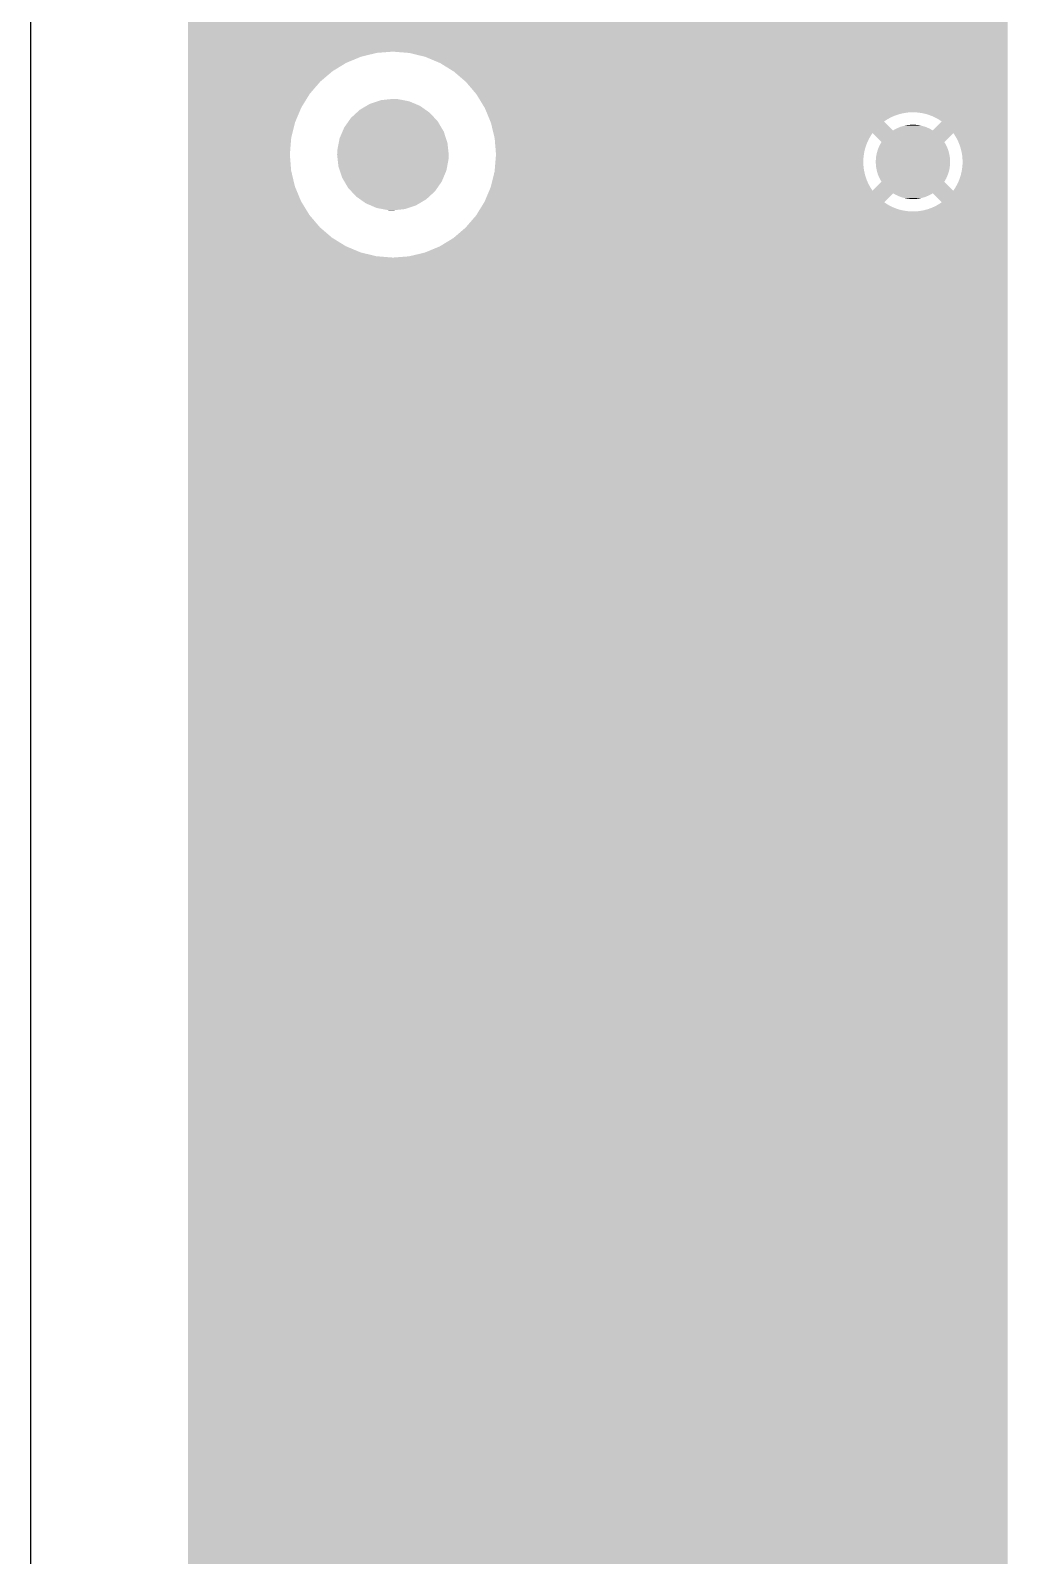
# Model space of a CAD drawing. Extents: x 295 to 953, y 10 to 290.
# Drawn here: x 580.48 to 596.23, y 174.52 to 199.12 of the extents above; entities that cross this region are included whole.
import ezdxf

# ---------------------------------------------------------------- set-up
doc = ezdxf.new("R2010")
doc.units = 0
doc.header["$LTSCALE"] = 5
doc.header["$MEASUREMENT"] = 0
doc.layers.add('FROMC1', color=7, linetype='CONTINUOUS')

msp = doc.modelspace()

# ---------------------------------------------------------------- linework, layer by layer
at = {"layer": 'FROMC1'}
msp.add_line((580.478, 263.995), (580.478, 75.999), dxfattribs=at)
msp.add_line((580.478, 263.995), (580.478, 75.999), dxfattribs=at)
for points in [[(583.018, 198.778), (583.018, 200.454), (596.226, 198.778), (596.226, 200.454)], [(583.018, 198.758), (583.018, 198.778), (586.061, 198.758), (586.32, 198.778)], [(583.018, 198.697), (583.018, 198.758), (585.808, 198.697), (586.061, 198.758)], [(586.589, 198.756), (586.32, 198.778), (596.226, 198.756), (596.226, 198.778)], [(586.841, 198.694), (586.589, 198.756), (596.226, 198.694), (596.226, 198.756)], [(583.018, 198.598), (583.018, 198.697), (585.568, 198.598), (585.808, 198.697)], [(583.018, 198.463), (583.018, 198.598), (585.347, 198.463), (585.568, 198.598)], [(587.08, 198.594), (586.841, 198.694), (596.226, 198.594), (596.226, 198.694)], [(587.301, 198.457), (587.08, 198.594), (596.226, 198.457), (596.226, 198.594)], [(583.018, 198.295), (583.018, 198.463), (585.149, 198.295), (585.347, 198.463)], [(583.018, 198.098), (583.018, 198.295), (584.979, 198.098), (585.149, 198.295)], [(587.498, 198.288), (587.301, 198.457), (596.226, 198.288), (596.226, 198.457)], [(587.666, 198.09), (587.498, 198.288), (596.226, 198.09), (596.226, 198.288)], [(583.018, 197.877), (583.018, 198.098), (584.843, 197.877), (584.979, 198.098)], [(586.291, 198.013), (586.32, 198.016), (586.393, 198.013), (586.32, 198.016)], [(587.801, 197.868), (587.666, 198.09), (596.226, 197.868), (596.226, 198.09)], [(583.018, 197.638), (583.018, 197.877), (584.742, 197.638), (584.843, 197.877)], [(585.644, 197.71), (585.734, 197.793), (586.989, 197.71), (586.912, 197.793)], [(585.734, 197.793), (585.784, 197.839), (586.912, 197.793), (586.847, 197.839)], [(585.784, 197.839), (585.892, 197.903), (586.847, 197.839), (586.756, 197.903)], [(585.892, 197.903), (585.948, 197.936), (586.756, 197.903), (586.678, 197.936)], [(585.948, 197.936), (586.074, 197.977), (586.678, 197.936), (586.581, 197.977)], [(586.074, 197.977), (586.13, 197.996), (586.581, 197.977), (586.484, 197.996)], [(586.13, 197.996), (586.291, 198.013), (586.484, 197.996), (586.393, 198.013)], [(587.829, 197.8), (587.801, 197.868), (596.226, 197.8), (596.226, 197.868)], [(587.831, 197.797), (587.829, 197.8), (594.627, 197.797), (594.684, 197.8)], [(587.834, 197.789), (587.831, 197.797), (594.571, 197.789), (594.627, 197.797)], [(587.838, 197.778), (587.834, 197.789), (594.515, 197.778), (594.571, 197.789)], [(587.845, 197.763), (587.838, 197.778), (594.46, 197.763), (594.515, 197.778)], [(594.741, 197.799), (594.684, 197.8), (596.226, 197.799), (596.226, 197.8)], [(594.798, 197.794), (594.741, 197.799), (596.226, 197.794), (596.226, 197.799)], [(594.854, 197.785), (594.798, 197.794), (596.226, 197.785), (596.226, 197.794)], [(594.91, 197.773), (594.854, 197.785), (596.226, 197.773), (596.226, 197.785)], [(594.964, 197.756), (594.91, 197.773), (596.226, 197.756), (596.226, 197.773)], [(583.018, 197.386), (583.018, 197.638), (584.68, 197.386), (584.742, 197.638)], [(585.506, 197.488), (585.534, 197.554), (587.139, 197.488), (587.1, 197.554)], [(585.534, 197.554), (585.603, 197.652), (587.1, 197.554), (587.042, 197.652)], [(585.603, 197.652), (585.644, 197.71), (587.042, 197.652), (586.989, 197.71)], [(587.852, 197.744), (587.845, 197.763), (594.406, 197.744), (594.46, 197.763)], [(587.862, 197.721), (587.852, 197.744), (594.354, 197.721), (594.406, 197.744)], [(587.873, 197.694), (587.862, 197.721), (594.303, 197.694), (594.354, 197.721)], [(587.885, 197.664), (587.873, 197.694), (594.255, 197.664), (594.303, 197.694)], [(587.89, 197.651), (587.885, 197.664), (594.237, 197.651), (594.255, 197.664)], [(587.9, 197.628), (587.89, 197.651), (594.26, 197.628), (594.237, 197.651)], [(587.929, 197.507), (587.9, 197.628), (594.381, 197.507), (594.26, 197.628)], [(594.382, 197.507), (594.41, 197.524), (595.022, 197.507), (594.992, 197.524)], [(594.41, 197.524), (594.425, 197.531), (594.992, 197.524), (594.979, 197.531)], [(594.425, 197.531), (594.454, 197.546), (594.979, 197.531), (594.948, 197.546)], [(594.454, 197.546), (594.47, 197.552), (594.948, 197.546), (594.934, 197.552)], [(594.47, 197.552), (594.5, 197.565), (594.934, 197.552), (594.902, 197.565)], [(594.5, 197.565), (594.517, 197.57), (594.902, 197.565), (594.888, 197.57)], [(594.517, 197.57), (594.547, 197.579), (594.888, 197.57), (594.854, 197.579)], [(594.547, 197.579), (594.565, 197.583), (594.854, 197.579), (594.84, 197.583)], [(594.565, 197.583), (594.595, 197.59), (594.84, 197.583), (594.805, 197.59)], [(594.595, 197.59), (594.614, 197.593), (594.805, 197.59), (594.792, 197.593)], [(594.614, 197.593), (594.644, 197.597), (594.792, 197.593), (594.755, 197.597)], [(594.644, 197.597), (594.668, 197.598), (594.755, 197.597), (594.743, 197.598)], [(594.668, 197.598), (594.694, 197.599), (594.743, 197.598), (594.694, 197.599)], [(595.017, 197.735), (594.964, 197.756), (596.226, 197.735), (596.226, 197.756)], [(595.069, 197.711), (595.017, 197.735), (596.226, 197.711), (596.226, 197.735)], [(595.022, 197.507), (595.166, 197.651), (596.226, 197.507), (596.226, 197.651)], [(595.119, 197.683), (595.069, 197.711), (596.226, 197.683), (596.226, 197.711)], [(595.166, 197.651), (595.119, 197.683), (596.226, 197.651), (596.226, 197.683)], [(583.018, 197.117), (583.018, 197.386), (584.658, 197.117), (584.68, 197.386)], [(585.423, 197.19), (585.446, 197.307), (587.211, 197.19), (587.198, 197.307)], [(585.446, 197.307), (585.459, 197.378), (587.198, 197.307), (587.175, 197.378)], [(585.459, 197.378), (585.506, 197.488), (587.175, 197.378), (587.139, 197.488)], [(587.939, 197.465), (587.929, 197.507), (596.226, 197.465), (596.226, 197.507)], [(587.929, 197.507), (587.929, 197.507), (594.382, 197.507), (594.381, 197.507)], [(587.951, 197.417), (587.939, 197.465), (594.019, 197.417), (594.05, 197.465)], [(587.96, 197.376), (587.951, 197.417), (593.995, 197.376), (594.019, 197.417)], [(587.961, 197.367), (587.96, 197.376), (593.991, 197.367), (593.995, 197.376)], [(587.965, 197.316), (587.961, 197.367), (593.966, 197.316), (593.991, 197.367)], [(587.969, 197.263), (587.965, 197.316), (593.946, 197.263), (593.966, 197.316)], [(594.195, 197.32), (594.05, 197.465), (595.208, 197.32), (595.353, 197.465)], [(594.153, 197.24), (594.17, 197.277), (595.251, 197.24), (595.233, 197.277)], [(594.17, 197.277), (594.174, 197.284), (595.233, 197.277), (595.229, 197.284)], [(594.174, 197.284), (594.195, 197.32), (595.229, 197.284), (595.208, 197.32)], [(595.375, 197.432), (595.353, 197.465), (596.226, 197.432), (596.226, 197.465)], [(595.404, 197.383), (595.375, 197.432), (596.226, 197.383), (596.226, 197.432)], [(595.43, 197.332), (595.404, 197.383), (596.226, 197.332), (596.226, 197.383)], [(595.451, 197.279), (595.43, 197.332), (596.226, 197.279), (596.226, 197.332)], [(595.469, 197.225), (595.451, 197.279), (596.226, 197.225), (596.226, 197.279)], [(583.018, 196.858), (583.018, 197.117), (584.679, 196.858), (584.658, 197.117)], [(585.42, 197.117), (585.423, 197.19), (587.219, 197.117), (587.211, 197.19)], [(585.428, 197.043), (585.42, 197.117), (587.216, 197.043), (587.219, 197.117)], [(585.441, 196.927), (585.428, 197.043), (587.194, 196.927), (587.216, 197.043)], [(587.974, 197.208), (587.969, 197.263), (593.929, 197.208), (593.946, 197.263)], [(587.97, 196.982), (587.974, 197.039), (593.902, 196.982), (593.902, 197.039)], [(587.978, 197.153), (587.974, 197.208), (593.916, 197.153), (593.929, 197.208)], [(587.974, 197.039), (587.979, 197.096), (593.902, 197.039), (593.907, 197.096)], [(587.981, 197.117), (587.978, 197.153), (593.911, 197.117), (593.916, 197.153)], [(587.979, 197.096), (587.981, 197.117), (593.907, 197.096), (593.911, 197.117)], [(594.102, 197), (594.104, 197.041), (595.301, 197), (595.299, 197.041)], [(594.104, 197.049), (594.109, 197.09), (595.299, 197.049), (595.294, 197.09)], [(594.104, 197.041), (594.104, 197.049), (595.299, 197.041), (595.299, 197.049)], [(594.109, 197.09), (594.111, 197.098), (595.294, 197.09), (595.293, 197.098)], [(594.111, 197.098), (594.118, 197.139), (595.293, 197.098), (595.284, 197.139)], [(594.118, 197.139), (594.121, 197.147), (595.284, 197.139), (595.283, 197.147)], [(594.121, 197.147), (594.132, 197.186), (595.283, 197.147), (595.271, 197.186)], [(594.132, 197.186), (594.135, 197.194), (595.271, 197.186), (595.269, 197.194)], [(594.135, 197.194), (594.149, 197.233), (595.269, 197.194), (595.254, 197.233)], [(594.149, 197.233), (594.153, 197.24), (595.254, 197.233), (595.251, 197.24)], [(595.483, 197.17), (595.469, 197.225), (596.226, 197.17), (596.226, 197.225)], [(595.494, 197.114), (595.483, 197.17), (596.226, 197.114), (596.226, 197.17)], [(595.5, 197.057), (595.494, 197.114), (596.226, 197.057), (596.226, 197.114)], [(595.502, 197), (595.5, 197.057), (596.226, 197), (596.226, 197.057)], [(583.018, 196.605), (583.018, 196.858), (584.739, 196.605), (584.679, 196.858)], [(585.464, 196.856), (585.441, 196.927), (587.18, 196.856), (587.194, 196.927)], [(585.501, 196.746), (585.464, 196.856), (587.133, 196.746), (587.18, 196.856)], [(587.937, 196.758), (587.95, 196.813), (593.939, 196.758), (593.924, 196.813)], [(587.95, 196.813), (587.959, 196.848), (593.924, 196.813), (593.917, 196.848)], [(587.959, 196.848), (587.96, 196.869), (593.917, 196.848), (593.912, 196.869)], [(587.96, 196.869), (587.965, 196.926), (593.912, 196.869), (593.905, 196.926)], [(587.965, 196.926), (587.97, 196.982), (593.905, 196.926), (593.902, 196.982)], [(594.104, 196.959), (594.102, 197), (595.3, 196.959), (595.301, 197)], [(594.104, 196.951), (594.104, 196.959), (595.299, 196.951), (595.3, 196.959)], [(594.109, 196.91), (594.104, 196.951), (595.294, 196.91), (595.299, 196.951)], [(594.11, 196.902), (594.109, 196.91), (595.293, 196.902), (595.294, 196.91)], [(594.119, 196.861), (594.11, 196.902), (595.285, 196.861), (595.293, 196.902)], [(594.12, 196.853), (594.119, 196.861), (595.283, 196.853), (595.285, 196.861)], [(594.132, 196.814), (594.12, 196.853), (595.271, 196.814), (595.283, 196.853)], [(594.134, 196.806), (594.132, 196.814), (595.268, 196.806), (595.271, 196.814)], [(594.149, 196.767), (594.134, 196.806), (595.254, 196.767), (595.268, 196.806)], [(595.457, 196.737), (595.474, 196.792), (596.226, 196.737), (596.226, 196.792)], [(595.474, 196.792), (595.487, 196.847), (596.226, 196.792), (596.226, 196.847)], [(595.487, 196.847), (595.496, 196.904), (596.226, 196.847), (596.226, 196.904)], [(595.496, 196.904), (595.501, 196.961), (596.226, 196.904), (596.226, 196.961)], [(595.501, 196.961), (595.502, 197), (596.226, 196.961), (596.226, 197)], [(583.018, 196.365), (583.018, 196.605), (584.838, 196.365), (584.739, 196.605)], [(585.539, 196.68), (585.501, 196.746), (587.105, 196.68), (587.133, 196.746)], [(585.597, 196.581), (585.539, 196.68), (587.036, 196.581), (587.105, 196.68)], [(585.65, 196.524), (585.597, 196.581), (586.996, 196.524), (587.036, 196.581)], [(587.872, 196.535), (587.879, 196.553), (594.05, 196.535), (594.038, 196.553)], [(587.879, 196.553), (587.897, 196.596), (594.038, 196.553), (594.011, 196.596)], [(587.897, 196.596), (587.898, 196.602), (594.011, 196.596), (594.008, 196.602)], [(587.898, 196.602), (587.911, 196.652), (594.008, 196.602), (593.981, 196.652)], [(587.911, 196.652), (587.924, 196.705), (593.981, 196.652), (593.958, 196.705)], [(587.924, 196.705), (587.937, 196.758), (593.958, 196.705), (593.939, 196.758)], [(594.05, 196.535), (594.195, 196.68), (595.353, 196.535), (595.208, 196.68)], [(594.152, 196.76), (594.149, 196.767), (595.251, 196.76), (595.254, 196.767)], [(594.17, 196.723), (594.152, 196.76), (595.233, 196.723), (595.251, 196.76)], [(594.174, 196.716), (594.17, 196.723), (595.229, 196.716), (595.233, 196.723)], [(594.195, 196.68), (594.174, 196.716), (595.208, 196.68), (595.229, 196.716)], [(595.353, 196.535), (595.384, 196.583), (596.226, 196.535), (596.226, 196.583)], [(595.384, 196.583), (595.412, 196.633), (596.226, 196.583), (596.226, 196.633)], [(595.412, 196.633), (595.437, 196.684), (596.226, 196.633), (596.226, 196.684)], [(595.437, 196.684), (595.457, 196.737), (596.226, 196.684), (596.226, 196.737)], [(583.018, 196.144), (583.018, 196.365), (584.973, 196.144), (584.838, 196.365)], [(585.727, 196.441), (585.65, 196.524), (586.905, 196.441), (586.996, 196.524)], [(585.792, 196.395), (585.727, 196.441), (586.855, 196.395), (586.905, 196.441)], [(585.883, 196.331), (585.792, 196.395), (586.747, 196.331), (586.855, 196.395)], [(585.961, 196.298), (585.883, 196.331), (586.691, 196.298), (586.747, 196.331)], [(586.058, 196.256), (585.961, 196.298), (586.565, 196.256), (586.691, 196.298)], [(587.755, 196.289), (587.772, 196.317), (594.334, 196.289), (594.285, 196.317)], [(587.772, 196.317), (587.792, 196.349), (594.285, 196.317), (594.237, 196.349)], [(587.792, 196.349), (587.796, 196.356), (594.237, 196.349), (594.245, 196.356)], [(587.796, 196.356), (587.854, 196.493), (594.245, 196.356), (594.381, 196.493)], [(587.854, 196.493), (587.872, 196.535), (596.226, 196.493), (596.226, 196.535)], [(587.854, 196.493), (587.854, 196.493), (594.381, 196.493), (594.382, 196.493)], [(594.411, 196.476), (594.382, 196.493), (594.993, 196.476), (595.022, 196.493)], [(594.424, 196.469), (594.411, 196.476), (594.978, 196.469), (594.993, 196.476)], [(594.455, 196.454), (594.424, 196.469), (594.949, 196.454), (594.978, 196.469)], [(594.469, 196.448), (594.455, 196.454), (594.933, 196.448), (594.949, 196.454)], [(594.501, 196.435), (594.469, 196.448), (594.903, 196.435), (594.933, 196.448)], [(594.515, 196.43), (594.501, 196.435), (594.886, 196.43), (594.903, 196.435)], [(594.549, 196.421), (594.515, 196.43), (594.856, 196.421), (594.886, 196.43)], [(594.563, 196.417), (594.549, 196.421), (594.838, 196.417), (594.856, 196.421)], [(594.598, 196.41), (594.563, 196.417), (594.808, 196.41), (594.838, 196.417)], [(594.611, 196.407), (594.598, 196.41), (594.789, 196.407), (594.808, 196.41)], [(594.648, 196.403), (594.611, 196.407), (594.759, 196.403), (594.789, 196.407)], [(594.66, 196.402), (594.648, 196.403), (594.735, 196.402), (594.759, 196.403)], [(594.709, 196.401), (594.66, 196.402), (594.709, 196.401), (594.735, 196.402)], [(595.166, 196.349), (595.022, 196.493), (596.226, 196.349), (596.226, 196.493)], [(595.049, 196.279), (595.1, 196.306), (596.226, 196.279), (596.226, 196.306)], [(595.1, 196.306), (595.148, 196.336), (596.226, 196.306), (596.226, 196.336)], [(595.148, 196.336), (595.166, 196.349), (596.226, 196.336), (596.226, 196.349)], [(583.018, 195.946), (583.018, 196.144), (585.141, 195.946), (584.973, 196.144)], [(586.155, 196.238), (586.058, 196.256), (586.509, 196.238), (586.565, 196.256)], [(586.246, 196.221), (586.155, 196.238), (586.348, 196.221), (586.509, 196.238)], [(586.32, 196.218), (586.246, 196.221), (586.32, 196.218), (586.348, 196.221)], [(587.49, 195.939), (587.66, 196.135), (596.226, 195.939), (596.226, 196.135)], [(587.66, 196.135), (587.7, 196.2), (596.226, 196.135), (596.226, 196.2)], [(587.7, 196.201), (587.703, 196.206), (594.662, 196.201), (594.605, 196.206)], [(587.7, 196.2), (587.7, 196.201), (594.719, 196.2), (594.662, 196.201)], [(587.703, 196.206), (587.709, 196.215), (594.605, 196.206), (594.549, 196.215)], [(587.709, 196.215), (587.717, 196.227), (594.549, 196.215), (594.493, 196.227)], [(587.717, 196.227), (587.727, 196.244), (594.493, 196.227), (594.439, 196.244)], [(587.727, 196.244), (587.74, 196.265), (594.439, 196.244), (594.386, 196.265)], [(587.74, 196.265), (587.755, 196.289), (594.386, 196.265), (594.334, 196.289)], [(594.719, 196.2), (594.776, 196.203), (596.226, 196.2), (596.226, 196.203)], [(594.776, 196.203), (594.833, 196.211), (596.226, 196.203), (596.226, 196.211)], [(594.833, 196.211), (594.888, 196.222), (596.226, 196.211), (596.226, 196.222)], [(594.888, 196.222), (594.943, 196.237), (596.226, 196.222), (596.226, 196.237)], [(594.943, 196.237), (594.997, 196.256), (596.226, 196.237), (596.226, 196.256)], [(594.997, 196.256), (595.049, 196.279), (596.226, 196.256), (596.226, 196.279)], [(583.018, 195.777), (583.018, 195.946), (585.338, 195.777), (585.141, 195.946)], [(587.293, 195.77), (587.49, 195.939), (596.226, 195.77), (596.226, 195.939)], [(583.018, 195.64), (583.018, 195.777), (585.559, 195.64), (585.338, 195.777)], [(583.018, 195.54), (583.018, 195.64), (585.798, 195.54), (585.559, 195.64)], [(586.831, 195.536), (587.071, 195.635), (596.226, 195.536), (596.226, 195.635)], [(587.071, 195.635), (587.293, 195.77), (596.226, 195.635), (596.226, 195.77)], [(583.018, 195.478), (583.018, 195.54), (586.05, 195.478), (585.798, 195.54)], [(583.018, 195.456), (583.018, 195.478), (586.32, 195.456), (586.05, 195.478)], [(583.018, 188.11), (583.018, 195.456), (596.226, 188.11), (596.226, 195.456)], [(586.32, 195.456), (586.578, 195.476), (596.226, 195.456), (596.226, 195.476)], [(586.578, 195.476), (586.831, 195.536), (596.226, 195.476), (596.226, 195.536)], [(583.018, 182.395), (583.018, 188.11), (596.226, 182.395), (596.226, 188.11)], [(583.018, 174.14), (583.018, 182.395), (596.226, 174.14), (596.226, 182.395)]]:
    msp.add_solid(points, dxfattribs=at)

doc.saveas('drawing.dxf')
